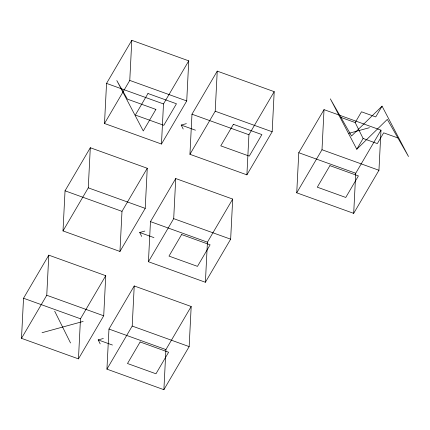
<?xml version="1.0" encoding="UTF-8"?>
<svg xmlns="http://www.w3.org/2000/svg" width="430" height="430" viewBox="0 0 430 430"><rect width="100%" height="100%" fill="white"/><g stroke="black" fill="none" stroke-linecap="round" stroke-linejoin="round"><path stroke-width="0.64" d="M21.5 338.34L23.532 298.237L48.794 255.151L105.748 275.694L103.716 315.797L78.459 358.878L21.5 338.34L46.762 295.26L48.794 255.151M63.006 230.921L65.037 190.818L90.3 147.732L147.253 168.27L145.222 208.373L119.959 251.459L63.006 230.921L88.268 187.835L90.3 147.732M78.459 358.878L80.485 318.775L105.748 275.694M104.506 123.496L106.538 83.393L131.8 40.312L188.759 60.85L186.727 100.953L161.465 144.039L104.506 123.496L129.769 80.415L131.8 40.312M106.936 369.15L108.967 329.047L134.23 285.961L191.183 306.504L189.152 346.607L163.889 389.688L106.936 369.15L132.198 326.064L134.23 285.961M119.959 251.459L121.991 211.356L147.253 168.27M148.436 261.73L150.468 221.627L175.73 178.541L232.689 199.079L230.657 239.182L205.395 282.268L148.436 261.73L173.698 218.644L175.73 178.541M161.465 144.039L163.497 103.936L188.759 60.85M163.889 389.688L165.921 349.585L191.183 306.504M189.942 154.305L191.974 114.203L217.236 71.122L274.195 91.66L272.163 131.763L246.901 174.849L189.942 154.305L215.204 111.225L217.236 71.122M205.395 282.268L207.427 242.165L232.689 199.079M246.901 174.849L248.932 134.74L274.195 91.66M296.738 192.817L298.769 152.714L324.026 109.634L380.985 130.172L378.954 170.275L353.691 213.361L296.738 192.817L321.995 149.737L324.026 109.634M353.691 213.361L355.723 173.252L380.985 130.172M397.9 137.96L383.662 132.827L377.346 143.599L363.108 138.465L355.185 122.555L361.501 111.789L375.739 116.922L382.055 106.151L408.5 156.525L387.301 119.4L356.792 149.237L330.342 98.862L351.541 135.982L382.055 106.151M356.792 149.237L363.108 138.465M183.196 129.038L181.213 125.066L186.351 123.652M348.87 133.327L369.424 127.694M141.69 236.462L139.712 232.485L144.851 231.077M42.054 332.702L83.162 321.43M100.19 343.882L98.207 339.904L103.345 338.496M340.942 117.422L355.185 122.555M129.769 80.415L186.727 100.953M215.204 111.225L272.163 131.763M321.995 149.737L378.954 170.275M106.538 83.393L163.497 103.936M191.974 114.203L248.932 134.74M298.769 152.714L355.723 173.252M181.213 125.066L195.451 130.199M88.268 187.835L145.222 208.373M173.698 218.644L230.657 239.182M65.037 190.818L121.991 211.356M150.468 221.627L207.427 242.165M139.712 232.485L153.951 237.618M46.762 295.26L103.716 315.797M132.198 326.064L189.152 346.607M23.532 298.237L80.485 318.775M108.967 329.047L165.921 349.585M98.207 339.904L112.445 345.043M54.685 311.164L70.531 342.973M147.968 93.504L135.337 115.046L163.819 125.313L176.45 103.77L147.968 93.504M155.897 109.408L143.265 130.951L116.815 80.577L127.414 99.136L155.897 109.408M233.404 124.313L220.773 145.851L249.255 156.122L261.881 134.579L233.404 124.313M181.627 234.549L168.995 256.092L197.472 266.363L210.103 244.821L181.627 234.549M140.121 341.974L127.49 363.511L155.966 373.783L168.598 352.24L140.121 341.974M329.923 165.641L317.292 187.184L345.768 197.451L358.4 175.913L329.923 165.641"/></g></svg>
